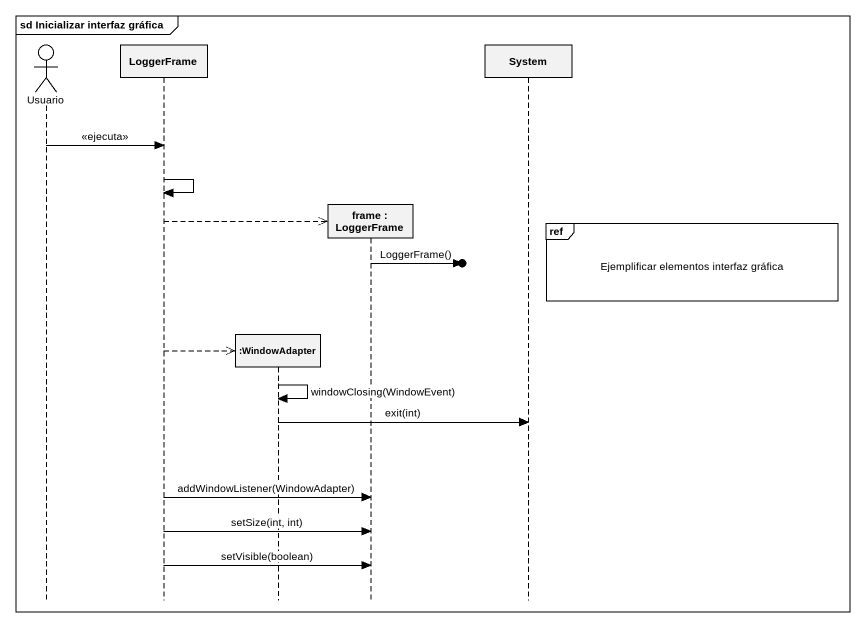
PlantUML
@startuml
mainframe sd Inicializar interfaz gráfica
hide footbox
actor Usuario
participant LoggerFrame
participant ":WindowAdapter" as WindowAdapter
participant "frame : LoggerFrame" as frame_
participant System

Usuario -> LoggerFrame : <<ejecuta>>
LoggerFrame -> LoggerFrame
LoggerFrame -->> frame_ **
ref over System : Ejemplificar elementos interfaz gráfica
frame_ ->o] : LoggerFrame()
LoggerFrame -->> WindowAdapter **
WindowAdapter -> WindowAdapter : windowClosing(WindowEvent)
WindowAdapter -> System : exit(int)
LoggerFrame -> frame_ : addWindowListener(WindowAdapter)
LoggerFrame -> frame_ : setSize(int, int)
LoggerFrame -> frame_ : setVisible(boolean)
@enduml
